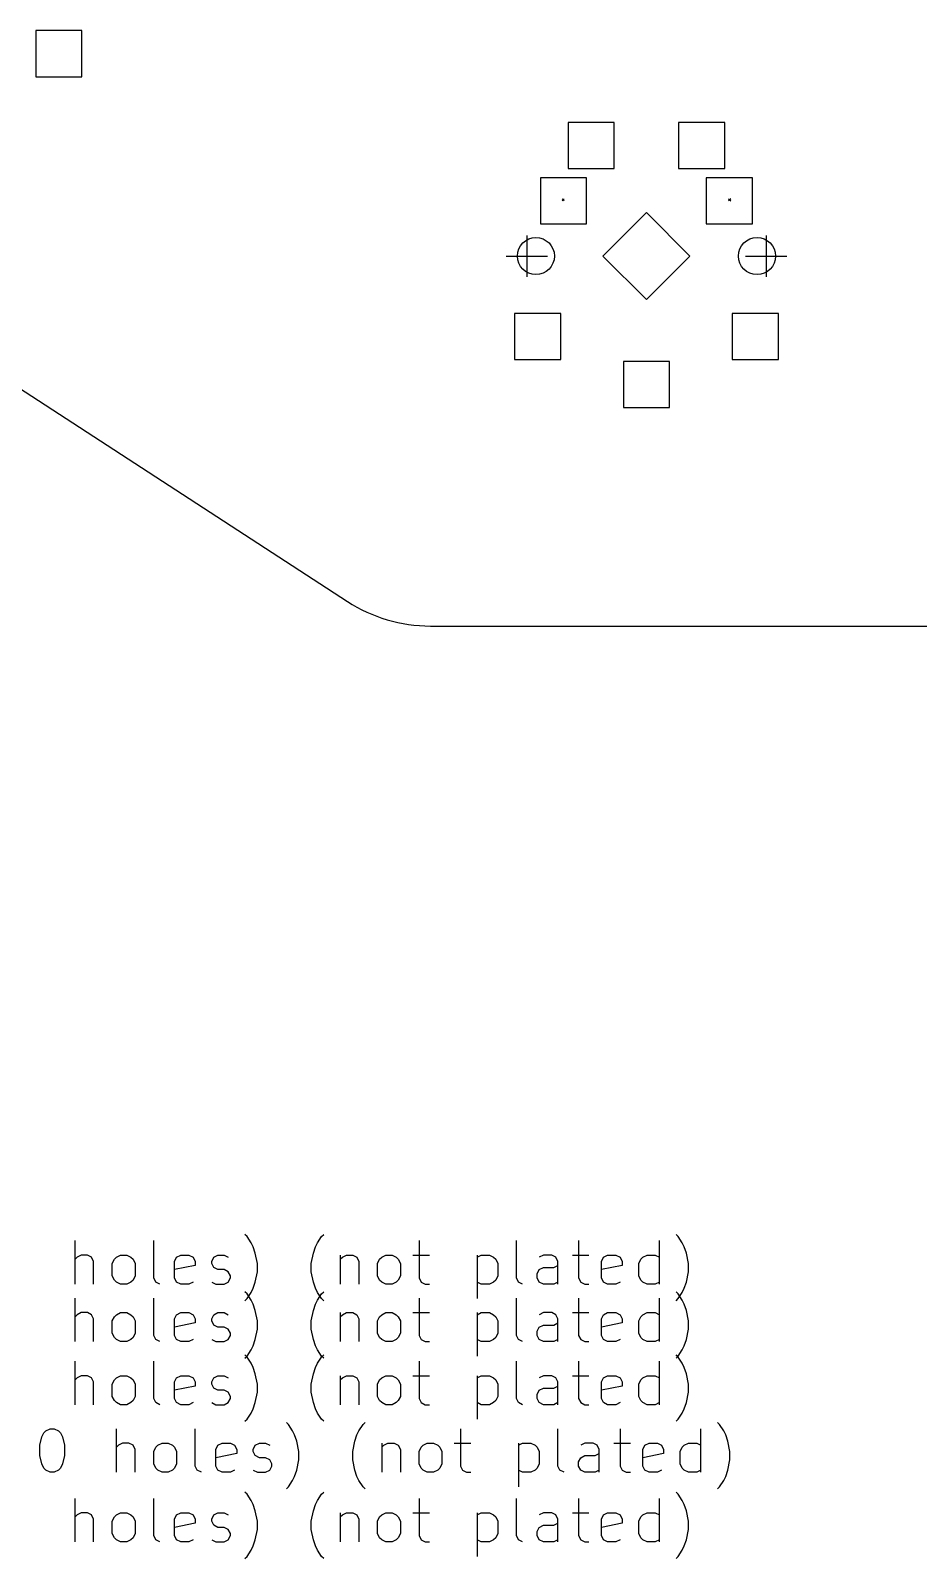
# Model space of a CAD drawing. Extents: x -0.75 to 6.14, y -2.87 to 3.57.
# Drawn here: x 0.894 to 2.5, y -2.868 to -0.104 of the extents above; entities that cross this region are included whole.
import ezdxf

# ---------------------------------------------------------------- set-up
doc = ezdxf.new("R2010")
doc.units = 0
doc.header["$MEASUREMENT"] = 0
doc.layers.add('BLACK', color=7, linetype='CONTINUOUS')

msp = doc.modelspace()

# ---------------------------------------------------------------- linework, layer by layer
at = {"layer": 'BLACK', "linetype": 'CONTINUOUS'}
for p, q in [((0.9866, -0.1039), (0.9031, -0.1039)), ((0.9031, -0.1039), (0.9031, -0.1874)), ((0.9866, -0.1874), (0.9866, -0.1039)), ((0.9031, -0.1874), (0.9866, -0.1874)), ((1.9496, -0.2701), (1.8661, -0.2701)), ((1.8661, -0.2701), (1.8661, -0.3536)), ((1.9496, -0.3536), (1.9496, -0.2701)), ((2.1496, -0.2701), (2.0661, -0.2701)), ((2.0661, -0.2701), (2.0661, -0.3536)), ((2.1496, -0.3536), (2.1496, -0.2701)), ((1.8661, -0.3536), (1.9496, -0.3536)), ((2.0661, -0.3536), (2.1496, -0.3536)), ((1.8996, -0.3701), (1.8161, -0.3701)), ((1.8161, -0.3701), (1.8161, -0.4536)), ((1.8996, -0.4536), (1.8996, -0.3701)), ((2.1996, -0.3701), (2.1161, -0.3701)), ((2.1161, -0.3701), (2.1161, -0.4536)), ((2.1996, -0.3701), (2.1161, -0.3701)), ((2.1161, -0.3701), (2.1161, -0.4536)), ((2.1996, -0.4536), (2.1996, -0.3701)), ((2.1996, -0.4536), (2.1996, -0.3701)), ((1.8553, -0.4083), (1.8593, -0.4122)), ((1.8593, -0.4083), (1.8553, -0.4122)), ((2.1565, -0.4083), (2.1604, -0.4122)), ((2.1604, -0.4083), (2.1565, -0.4122)), ((2.0079, -0.4331), (1.9291, -0.5118)), ((2.0866, -0.5118), (2.0079, -0.4331)), ((1.8161, -0.4536), (1.8996, -0.4536)), ((2.1161, -0.4536), (2.1996, -0.4536)), ((2.1161, -0.4536), (2.1996, -0.4536)), ((1.7913, -0.4744), (1.7913, -0.5492)), ((2.2244, -0.4744), (2.2244, -0.5492)), ((1.7539, -0.5118), (1.8287, -0.5118)), ((1.9291, -0.5118), (2.0079, -0.5906)), ((2.0079, -0.5906), (2.0866, -0.5118)), ((2.187, -0.5118), (2.2618, -0.5118)), ((1.8528, -0.6157), (1.7693, -0.6157)), ((1.7693, -0.6157), (1.7693, -0.6992)), ((1.8528, -0.6992), (1.8528, -0.6157)), ((2.2465, -0.6157), (2.163, -0.6157)), ((2.163, -0.6157), (2.163, -0.6992)), ((2.2465, -0.6992), (2.2465, -0.6157)), ((0.8165, -0.7138), (1.4669, -1.1366)), ((1.7693, -0.6992), (1.8528, -0.6992)), ((2.0496, -0.7023), (1.9661, -0.7023)), ((1.9661, -0.7023), (1.9661, -0.7859)), ((2.0496, -0.7859), (2.0496, -0.7023)), ((2.163, -0.6992), (2.2465, -0.6992)), ((1.9661, -0.7859), (2.0496, -0.7859)), ((1.6171, -1.1811), (2.5736, -1.1811)), ((0.974, -2.3716), (0.974, -2.2928)), ((1.1165, -2.3603), (1.1165, -2.2928)), ((1.2852, -2.2853), (1.2814, -2.2816)), ((1.2927, -2.2966), (1.2852, -2.2853)), ((1.4127, -2.2966), (1.4202, -2.2853)), ((1.4202, -2.2853), (1.4239, -2.2816)), ((1.5964, -2.2928), (1.5964, -2.3603)), ((1.7726, -2.3603), (1.7726, -2.2928)), ((1.8851, -2.2928), (1.8851, -2.3603)), ((2.0314, -2.3716), (2.0314, -2.2928)), ((2.0651, -2.2853), (2.0614, -2.2816)), ((2.0726, -2.2966), (2.0651, -2.2853)), ((0.9852, -2.3191), (0.9777, -2.3228)), ((0.9965, -2.3191), (0.9852, -2.3191)), ((1.004, -2.3228), (0.9965, -2.3191)), ((1.049, -2.3228), (1.0565, -2.3191)), ((1.0565, -2.3191), (1.0677, -2.3191)), ((1.0677, -2.3191), (1.0752, -2.3228)), ((1.1577, -2.3228), (1.1652, -2.3191)), ((1.1652, -2.3191), (1.1802, -2.3191)), ((1.1802, -2.3191), (1.1877, -2.3228)), ((1.2252, -2.3228), (1.2327, -2.3191)), ((1.2327, -2.3191), (1.2439, -2.3191)), ((1.2439, -2.3191), (1.2514, -2.3228)), ((1.2965, -2.3041), (1.2927, -2.2966)), ((1.3002, -2.3153), (1.2965, -2.3041)), ((1.3039, -2.3341), (1.3002, -2.3153)), ((1.4014, -2.3341), (1.4052, -2.3153)), ((1.4052, -2.3153), (1.4089, -2.3041)), ((1.4089, -2.3041), (1.4127, -2.2966)), ((1.4539, -2.3191), (1.4539, -2.3716)), ((1.4577, -2.3228), (1.4652, -2.3191)), ((1.4652, -2.3191), (1.4764, -2.3191)), ((1.4764, -2.3191), (1.4839, -2.3228)), ((1.5289, -2.3228), (1.5364, -2.3191)), ((1.5364, -2.3191), (1.5477, -2.3191)), ((1.5477, -2.3191), (1.5552, -2.3228)), ((1.5852, -2.3191), (1.6152, -2.3191)), ((1.7014, -2.3191), (1.7014, -2.3978)), ((1.7014, -2.3228), (1.7089, -2.3191)), ((1.7089, -2.3191), (1.7239, -2.3191)), ((1.7239, -2.3191), (1.7314, -2.3228)), ((1.8214, -2.3191), (1.8139, -2.3228)), ((1.8364, -2.3191), (1.8214, -2.3191)), ((1.8439, -2.3228), (1.8364, -2.3191)), ((1.8739, -2.3191), (1.9039, -2.3191)), ((1.9301, -2.3228), (1.9376, -2.3191)), ((1.9376, -2.3191), (1.9526, -2.3191)), ((1.9526, -2.3191), (1.9601, -2.3228)), ((2.0014, -2.3228), (2.0089, -2.3191)), ((2.0089, -2.3191), (2.0239, -2.3191)), ((2.0239, -2.3191), (2.0314, -2.3228)), ((2.0764, -2.3041), (2.0726, -2.2966)), ((2.0801, -2.3153), (2.0764, -2.3041)), ((2.0838, -2.3341), (2.0801, -2.3153)), ((0.9777, -2.3228), (0.974, -2.3266)), ((1.0077, -2.3303), (1.004, -2.3228)), ((1.0077, -2.3716), (1.0077, -2.3303)), ((1.0415, -2.3341), (1.0452, -2.3266)), ((1.0415, -2.3566), (1.0415, -2.3341)), ((1.0452, -2.3266), (1.049, -2.3228)), ((1.0752, -2.3228), (1.079, -2.3266)), ((1.079, -2.3266), (1.0827, -2.3341)), ((1.0827, -2.3341), (1.0827, -2.3566)), ((1.154, -2.3303), (1.1577, -2.3228)), ((1.154, -2.3603), (1.154, -2.3303)), ((1.1915, -2.3378), (1.154, -2.3453)), ((1.1877, -2.3228), (1.1915, -2.3303)), ((1.1915, -2.3303), (1.1915, -2.3378)), ((1.2215, -2.3303), (1.2252, -2.3228)), ((1.2215, -2.3341), (1.2215, -2.3303)), ((1.2252, -2.3416), (1.2215, -2.3341)), ((1.2327, -2.3453), (1.2252, -2.3416)), ((1.2439, -2.3453), (1.2327, -2.3453)), ((1.2514, -2.3491), (1.2439, -2.3453)), ((1.2552, -2.3566), (1.2514, -2.3491)), ((1.3002, -2.3678), (1.3039, -2.3491)), ((1.3039, -2.3491), (1.3039, -2.3341)), ((1.4014, -2.3491), (1.4014, -2.3341)), ((1.4052, -2.3678), (1.4014, -2.3491)), ((1.4539, -2.3266), (1.4577, -2.3228)), ((1.4839, -2.3228), (1.4877, -2.3303)), ((1.4877, -2.3303), (1.4877, -2.3716)), ((1.5214, -2.3341), (1.5252, -2.3266)), ((1.5214, -2.3566), (1.5214, -2.3341)), ((1.5252, -2.3266), (1.5289, -2.3228)), ((1.5552, -2.3228), (1.5589, -2.3266)), ((1.5589, -2.3266), (1.5627, -2.3341)), ((1.5627, -2.3341), (1.5627, -2.3566)), ((1.7314, -2.3228), (1.7351, -2.3266)), ((1.7351, -2.3266), (1.7389, -2.3341)), ((1.7389, -2.3341), (1.7389, -2.3566)), ((1.8101, -2.3528), (1.8139, -2.3453)), ((1.8139, -2.3453), (1.8214, -2.3416)), ((1.8214, -2.3416), (1.8401, -2.3416)), ((1.8401, -2.3416), (1.8476, -2.3378)), ((1.8476, -2.3303), (1.8439, -2.3228)), ((1.8476, -2.3716), (1.8476, -2.3303)), ((1.9264, -2.3303), (1.9301, -2.3228)), ((1.9264, -2.3603), (1.9264, -2.3303)), ((1.9639, -2.3378), (1.9264, -2.3453)), ((1.9601, -2.3228), (1.9639, -2.3303)), ((1.9639, -2.3303), (1.9639, -2.3378)), ((1.9939, -2.3341), (1.9976, -2.3266)), ((1.9939, -2.3566), (1.9939, -2.3341)), ((1.9976, -2.3266), (2.0014, -2.3228)), ((2.0801, -2.3678), (2.0838, -2.3491)), ((2.0838, -2.3491), (2.0838, -2.3341)), ((1.0452, -2.3641), (1.0415, -2.3566)), ((1.049, -2.3678), (1.0452, -2.3641)), ((1.0565, -2.3716), (1.049, -2.3678)), ((1.0677, -2.3716), (1.0565, -2.3716)), ((1.0752, -2.3678), (1.0677, -2.3716)), ((1.079, -2.3641), (1.0752, -2.3678)), ((1.0827, -2.3566), (1.079, -2.3641)), ((1.1202, -2.3678), (1.1165, -2.3603)), ((1.1277, -2.3716), (1.1202, -2.3678)), ((1.1577, -2.3678), (1.154, -2.3603)), ((1.1652, -2.3716), (1.1577, -2.3678)), ((1.1802, -2.3716), (1.1652, -2.3716)), ((1.1877, -2.3678), (1.1802, -2.3716)), ((1.2215, -2.3678), (1.229, -2.3716)), ((1.229, -2.3716), (1.2439, -2.3716)), ((1.2439, -2.3716), (1.2514, -2.3678)), ((1.2514, -2.3678), (1.2552, -2.3603)), ((1.2552, -2.3603), (1.2552, -2.3566)), ((1.2965, -2.3791), (1.3002, -2.3678)), ((1.4089, -2.3791), (1.4052, -2.3678)), ((1.5252, -2.3641), (1.5214, -2.3566)), ((1.5289, -2.3678), (1.5252, -2.3641)), ((1.5364, -2.3716), (1.5289, -2.3678)), ((1.5477, -2.3716), (1.5364, -2.3716)), ((1.5552, -2.3678), (1.5477, -2.3716)), ((1.5589, -2.3641), (1.5552, -2.3678)), ((1.5627, -2.3566), (1.5589, -2.3641)), ((1.5964, -2.3603), (1.6002, -2.3678)), ((1.6002, -2.3678), (1.6077, -2.3716)), ((1.6077, -2.3716), (1.6152, -2.3716)), ((1.7089, -2.3716), (1.7014, -2.3678)), ((1.7239, -2.3716), (1.7089, -2.3716)), ((1.7314, -2.3678), (1.7239, -2.3716)), ((1.7351, -2.3641), (1.7314, -2.3678)), ((1.7389, -2.3566), (1.7351, -2.3641)), ((1.7764, -2.3678), (1.7726, -2.3603)), ((1.7839, -2.3716), (1.7764, -2.3678)), ((1.8101, -2.3603), (1.8101, -2.3528)), ((1.8139, -2.3678), (1.8101, -2.3603)), ((1.8214, -2.3716), (1.8139, -2.3678)), ((1.8401, -2.3716), (1.8214, -2.3716)), ((1.8476, -2.3678), (1.8401, -2.3716)), ((1.8851, -2.3603), (1.8889, -2.3678)), ((1.8889, -2.3678), (1.8964, -2.3716)), ((1.8964, -2.3716), (1.9039, -2.3716)), ((1.9301, -2.3678), (1.9264, -2.3603)), ((1.9376, -2.3716), (1.9301, -2.3678)), ((1.9526, -2.3716), (1.9376, -2.3716)), ((1.9601, -2.3678), (1.9526, -2.3716)), ((1.9976, -2.3641), (1.9939, -2.3566)), ((2.0014, -2.3678), (1.9976, -2.3641)), ((2.0089, -2.3716), (2.0014, -2.3678)), ((2.0239, -2.3716), (2.0089, -2.3716)), ((2.0314, -2.3678), (2.0239, -2.3716)), ((2.0764, -2.3791), (2.0801, -2.3678)), ((0.974, -2.4755), (0.974, -2.3968)), ((1.1165, -2.4643), (1.1165, -2.3968)), ((1.2852, -2.3893), (1.2814, -2.3855)), ((1.2814, -2.4016), (1.2852, -2.3978)), ((1.2852, -2.3978), (1.2927, -2.3866)), ((1.2927, -2.4005), (1.2852, -2.3893)), ((1.2927, -2.3866), (1.2965, -2.3791)), ((1.2965, -2.408), (1.2927, -2.4005)), ((1.4127, -2.3866), (1.4089, -2.3791)), ((1.4089, -2.408), (1.4127, -2.4005)), ((1.4202, -2.3978), (1.4127, -2.3866)), ((1.4127, -2.4005), (1.4202, -2.3893)), ((1.4202, -2.3893), (1.4239, -2.3855)), ((1.4239, -2.4016), (1.4202, -2.3978)), ((1.5964, -2.3968), (1.5964, -2.4643)), ((1.7726, -2.4643), (1.7726, -2.3968)), ((1.8851, -2.3968), (1.8851, -2.4643)), ((2.0314, -2.4755), (2.0314, -2.3968)), ((2.0651, -2.3893), (2.0614, -2.3855)), ((2.0614, -2.4016), (2.0651, -2.3978)), ((2.0651, -2.3978), (2.0726, -2.3866)), ((2.0726, -2.4005), (2.0651, -2.3893)), ((2.0726, -2.3866), (2.0764, -2.3791)), ((2.0764, -2.408), (2.0726, -2.4005)), ((0.9777, -2.4268), (0.974, -2.4305)), ((0.9852, -2.423), (0.9777, -2.4268)), ((0.9965, -2.423), (0.9852, -2.423)), ((1.004, -2.4268), (0.9965, -2.423)), ((1.0077, -2.4343), (1.004, -2.4268)), ((1.0415, -2.438), (1.0452, -2.4305)), ((1.0452, -2.4305), (1.049, -2.4268)), ((1.049, -2.4268), (1.0565, -2.423)), ((1.0565, -2.423), (1.0677, -2.423)), ((1.0677, -2.423), (1.0752, -2.4268)), ((1.0752, -2.4268), (1.079, -2.4305)), ((1.079, -2.4305), (1.0827, -2.438)), ((1.154, -2.4343), (1.1577, -2.4268)), ((1.1577, -2.4268), (1.1652, -2.423)), ((1.1652, -2.423), (1.1802, -2.423)), ((1.1802, -2.423), (1.1877, -2.4268)), ((1.1877, -2.4268), (1.1915, -2.4343)), ((1.2215, -2.4343), (1.2252, -2.4268)), ((1.2252, -2.4268), (1.2327, -2.423)), ((1.2327, -2.423), (1.2439, -2.423)), ((1.2439, -2.423), (1.2514, -2.4268)), ((1.3002, -2.4193), (1.2965, -2.408)), ((1.3039, -2.438), (1.3002, -2.4193)), ((1.4014, -2.438), (1.4052, -2.4193)), ((1.4052, -2.4193), (1.4089, -2.408)), ((1.4539, -2.423), (1.4539, -2.4755)), ((1.4539, -2.4305), (1.4577, -2.4268)), ((1.4577, -2.4268), (1.4652, -2.423)), ((1.4652, -2.423), (1.4764, -2.423)), ((1.4764, -2.423), (1.4839, -2.4268)), ((1.4839, -2.4268), (1.4877, -2.4343)), ((1.5214, -2.438), (1.5252, -2.4305)), ((1.5252, -2.4305), (1.5289, -2.4268)), ((1.5289, -2.4268), (1.5364, -2.423)), ((1.5364, -2.423), (1.5477, -2.423)), ((1.5477, -2.423), (1.5552, -2.4268)), ((1.5552, -2.4268), (1.5589, -2.4305)), ((1.5589, -2.4305), (1.5627, -2.438)), ((1.5852, -2.423), (1.6152, -2.423)), ((1.7014, -2.423), (1.7014, -2.5018)), ((1.7014, -2.4268), (1.7089, -2.423)), ((1.7089, -2.423), (1.7239, -2.423)), ((1.7239, -2.423), (1.7314, -2.4268)), ((1.7314, -2.4268), (1.7351, -2.4305)), ((1.7351, -2.4305), (1.7389, -2.438)), ((1.8214, -2.423), (1.8139, -2.4268)), ((1.8364, -2.423), (1.8214, -2.423)), ((1.8439, -2.4268), (1.8364, -2.423)), ((1.8476, -2.4343), (1.8439, -2.4268)), ((1.8739, -2.423), (1.9039, -2.423)), ((1.9264, -2.4343), (1.9301, -2.4268)), ((1.9301, -2.4268), (1.9376, -2.423)), ((1.9376, -2.423), (1.9526, -2.423)), ((1.9526, -2.423), (1.9601, -2.4268)), ((1.9601, -2.4268), (1.9639, -2.4343)), ((1.9939, -2.438), (1.9976, -2.4305)), ((1.9976, -2.4305), (2.0014, -2.4268)), ((2.0014, -2.4268), (2.0089, -2.423)), ((2.0089, -2.423), (2.0239, -2.423)), ((2.0239, -2.423), (2.0314, -2.4268)), ((2.0801, -2.4193), (2.0764, -2.408)), ((2.0838, -2.438), (2.0801, -2.4193)), ((1.0077, -2.4755), (1.0077, -2.4343)), ((1.0415, -2.4605), (1.0415, -2.438)), ((1.0827, -2.438), (1.0827, -2.4605)), ((1.154, -2.4643), (1.154, -2.4343)), ((1.1915, -2.4418), (1.154, -2.4493)), ((1.1915, -2.4343), (1.1915, -2.4418)), ((1.2215, -2.438), (1.2215, -2.4343)), ((1.2252, -2.4455), (1.2215, -2.438)), ((1.2327, -2.4493), (1.2252, -2.4455)), ((1.2439, -2.4493), (1.2327, -2.4493)), ((1.2514, -2.453), (1.2439, -2.4493)), ((1.2552, -2.4605), (1.2514, -2.453)), ((1.3002, -2.4718), (1.3039, -2.453)), ((1.3039, -2.453), (1.3039, -2.438)), ((1.4014, -2.453), (1.4014, -2.438)), ((1.4052, -2.4718), (1.4014, -2.453)), ((1.4877, -2.4343), (1.4877, -2.4755)), ((1.5214, -2.4605), (1.5214, -2.438)), ((1.5627, -2.438), (1.5627, -2.4605)), ((1.7389, -2.438), (1.7389, -2.4605)), ((1.8101, -2.4568), (1.8139, -2.4493)), ((1.8101, -2.4643), (1.8101, -2.4568)), ((1.8139, -2.4493), (1.8214, -2.4455)), ((1.8214, -2.4455), (1.8401, -2.4455)), ((1.8401, -2.4455), (1.8476, -2.4418)), ((1.8476, -2.4755), (1.8476, -2.4343)), ((1.9264, -2.4643), (1.9264, -2.4343)), ((1.9639, -2.4418), (1.9264, -2.4493)), ((1.9639, -2.4343), (1.9639, -2.4418)), ((1.9939, -2.4605), (1.9939, -2.438)), ((2.0801, -2.4718), (2.0838, -2.453)), ((2.0838, -2.453), (2.0838, -2.438)), ((1.0452, -2.468), (1.0415, -2.4605)), ((1.049, -2.4718), (1.0452, -2.468)), ((1.0565, -2.4755), (1.049, -2.4718)), ((1.0677, -2.4755), (1.0565, -2.4755)), ((1.0752, -2.4718), (1.0677, -2.4755)), ((1.079, -2.468), (1.0752, -2.4718)), ((1.0827, -2.4605), (1.079, -2.468)), ((1.1202, -2.4718), (1.1165, -2.4643)), ((1.1277, -2.4755), (1.1202, -2.4718)), ((1.1577, -2.4718), (1.154, -2.4643)), ((1.1652, -2.4755), (1.1577, -2.4718)), ((1.1802, -2.4755), (1.1652, -2.4755)), ((1.1877, -2.4718), (1.1802, -2.4755)), ((1.2215, -2.4718), (1.229, -2.4755)), ((1.229, -2.4755), (1.2439, -2.4755)), ((1.2439, -2.4755), (1.2514, -2.4718)), ((1.2514, -2.4718), (1.2552, -2.4643)), ((1.2552, -2.4643), (1.2552, -2.4605)), ((1.2927, -2.4905), (1.2965, -2.483)), ((1.2965, -2.483), (1.3002, -2.4718)), ((1.4089, -2.483), (1.4052, -2.4718)), ((1.4127, -2.4905), (1.4089, -2.483)), ((1.5252, -2.468), (1.5214, -2.4605)), ((1.5289, -2.4718), (1.5252, -2.468)), ((1.5364, -2.4755), (1.5289, -2.4718)), ((1.5477, -2.4755), (1.5364, -2.4755)), ((1.5552, -2.4718), (1.5477, -2.4755)), ((1.5589, -2.468), (1.5552, -2.4718)), ((1.5627, -2.4605), (1.5589, -2.468)), ((1.5964, -2.4643), (1.6002, -2.4718)), ((1.6002, -2.4718), (1.6077, -2.4755)), ((1.6077, -2.4755), (1.6152, -2.4755)), ((1.7089, -2.4755), (1.7014, -2.4718)), ((1.7239, -2.4755), (1.7089, -2.4755)), ((1.7314, -2.4718), (1.7239, -2.4755)), ((1.7351, -2.468), (1.7314, -2.4718)), ((1.7389, -2.4605), (1.7351, -2.468)), ((1.7764, -2.4718), (1.7726, -2.4643)), ((1.7839, -2.4755), (1.7764, -2.4718)), ((1.8139, -2.4718), (1.8101, -2.4643)), ((1.8214, -2.4755), (1.8139, -2.4718)), ((1.8401, -2.4755), (1.8214, -2.4755)), ((1.8476, -2.4718), (1.8401, -2.4755)), ((1.8851, -2.4643), (1.8889, -2.4718)), ((1.8889, -2.4718), (1.8964, -2.4755)), ((1.8964, -2.4755), (1.9039, -2.4755)), ((1.9301, -2.4718), (1.9264, -2.4643)), ((1.9376, -2.4755), (1.9301, -2.4718)), ((1.9526, -2.4755), (1.9376, -2.4755)), ((1.9601, -2.4718), (1.9526, -2.4755)), ((1.9976, -2.468), (1.9939, -2.4605)), ((2.0014, -2.4718), (1.9976, -2.468)), ((2.0089, -2.4755), (2.0014, -2.4718)), ((2.0239, -2.4755), (2.0089, -2.4755)), ((2.0314, -2.4718), (2.0239, -2.4755)), ((2.0726, -2.4905), (2.0764, -2.483)), ((2.0764, -2.483), (2.0801, -2.4718)), ((0.974, -2.5897), (0.974, -2.5109)), ((1.1165, -2.5784), (1.1165, -2.5109)), ((1.2852, -2.5034), (1.2814, -2.4997)), ((1.2814, -2.5055), (1.2852, -2.5018)), ((1.2852, -2.5018), (1.2927, -2.4905)), ((1.2927, -2.5147), (1.2852, -2.5034)), ((1.2965, -2.5222), (1.2927, -2.5147)), ((1.4089, -2.5222), (1.4127, -2.5147)), ((1.4202, -2.5018), (1.4127, -2.4905)), ((1.4127, -2.5147), (1.4202, -2.5034)), ((1.4202, -2.5034), (1.4239, -2.4997)), ((1.4239, -2.5055), (1.4202, -2.5018)), ((1.5964, -2.5109), (1.5964, -2.5784)), ((1.7726, -2.5784), (1.7726, -2.5109)), ((1.8851, -2.5109), (1.8851, -2.5784)), ((2.0314, -2.5897), (2.0314, -2.5109)), ((2.0651, -2.5034), (2.0614, -2.4997)), ((2.0614, -2.5055), (2.0651, -2.5018)), ((2.0651, -2.5018), (2.0726, -2.4905)), ((2.0726, -2.5147), (2.0651, -2.5034)), ((2.0764, -2.5222), (2.0726, -2.5147)), ((0.9777, -2.541), (0.974, -2.5447)), ((0.9852, -2.5372), (0.9777, -2.541)), ((0.9965, -2.5372), (0.9852, -2.5372)), ((1.004, -2.541), (0.9965, -2.5372)), ((1.0077, -2.5484), (1.004, -2.541)), ((1.0452, -2.5447), (1.049, -2.541)), ((1.049, -2.541), (1.0565, -2.5372)), ((1.0565, -2.5372), (1.0677, -2.5372)), ((1.0677, -2.5372), (1.0752, -2.541)), ((1.0752, -2.541), (1.079, -2.5447)), ((1.154, -2.5484), (1.1577, -2.541)), ((1.1577, -2.541), (1.1652, -2.5372)), ((1.1652, -2.5372), (1.1802, -2.5372)), ((1.1802, -2.5372), (1.1877, -2.541)), ((1.1877, -2.541), (1.1915, -2.5484)), ((1.2215, -2.5484), (1.2252, -2.541)), ((1.2252, -2.541), (1.2327, -2.5372)), ((1.2327, -2.5372), (1.2439, -2.5372)), ((1.2439, -2.5372), (1.2514, -2.541)), ((1.3002, -2.5335), (1.2965, -2.5222)), ((1.3039, -2.5522), (1.3002, -2.5335)), ((1.4014, -2.5522), (1.4052, -2.5335)), ((1.4052, -2.5335), (1.4089, -2.5222)), ((1.4539, -2.5372), (1.4539, -2.5897)), ((1.4539, -2.5447), (1.4577, -2.541)), ((1.4577, -2.541), (1.4652, -2.5372)), ((1.4652, -2.5372), (1.4764, -2.5372)), ((1.4764, -2.5372), (1.4839, -2.541)), ((1.4839, -2.541), (1.4877, -2.5484)), ((1.5252, -2.5447), (1.5289, -2.541)), ((1.5289, -2.541), (1.5364, -2.5372)), ((1.5364, -2.5372), (1.5477, -2.5372)), ((1.5477, -2.5372), (1.5552, -2.541)), ((1.5552, -2.541), (1.5589, -2.5447)), ((1.5852, -2.5372), (1.6152, -2.5372)), ((1.7014, -2.5372), (1.7014, -2.6159)), ((1.7014, -2.541), (1.7089, -2.5372)), ((1.7089, -2.5372), (1.7239, -2.5372)), ((1.7239, -2.5372), (1.7314, -2.541)), ((1.7314, -2.541), (1.7351, -2.5447)), ((1.8214, -2.5372), (1.8139, -2.541)), ((1.8364, -2.5372), (1.8214, -2.5372)), ((1.8439, -2.541), (1.8364, -2.5372)), ((1.8476, -2.5484), (1.8439, -2.541)), ((1.8739, -2.5372), (1.9039, -2.5372)), ((1.9264, -2.5484), (1.9301, -2.541)), ((1.9301, -2.541), (1.9376, -2.5372)), ((1.9376, -2.5372), (1.9526, -2.5372)), ((1.9526, -2.5372), (1.9601, -2.541)), ((1.9601, -2.541), (1.9639, -2.5484)), ((1.9976, -2.5447), (2.0014, -2.541)), ((2.0014, -2.541), (2.0089, -2.5372)), ((2.0089, -2.5372), (2.0239, -2.5372)), ((2.0239, -2.5372), (2.0314, -2.541)), ((2.0801, -2.5335), (2.0764, -2.5222)), ((2.0838, -2.5522), (2.0801, -2.5335)), ((1.0077, -2.5897), (1.0077, -2.5484)), ((1.0415, -2.5522), (1.0452, -2.5447)), ((1.0415, -2.5747), (1.0415, -2.5522)), ((1.079, -2.5447), (1.0827, -2.5522)), ((1.0827, -2.5522), (1.0827, -2.5747)), ((1.154, -2.5784), (1.154, -2.5484)), ((1.1915, -2.5559), (1.154, -2.5634)), ((1.1915, -2.5484), (1.1915, -2.5559)), ((1.2215, -2.5522), (1.2215, -2.5484)), ((1.2252, -2.5597), (1.2215, -2.5522)), ((1.2327, -2.5634), (1.2252, -2.5597)), ((1.2439, -2.5634), (1.2327, -2.5634)), ((1.2514, -2.5672), (1.2439, -2.5634)), ((1.2552, -2.5747), (1.2514, -2.5672)), ((1.3002, -2.5859), (1.3039, -2.5672)), ((1.3039, -2.5672), (1.3039, -2.5522)), ((1.4014, -2.5672), (1.4014, -2.5522)), ((1.4052, -2.5859), (1.4014, -2.5672)), ((1.4877, -2.5484), (1.4877, -2.5897)), ((1.5214, -2.5522), (1.5252, -2.5447)), ((1.5214, -2.5747), (1.5214, -2.5522)), ((1.5589, -2.5447), (1.5627, -2.5522)), ((1.5627, -2.5522), (1.5627, -2.5747)), ((1.7351, -2.5447), (1.7389, -2.5522)), ((1.7389, -2.5522), (1.7389, -2.5747)), ((1.8101, -2.5709), (1.8139, -2.5634)), ((1.8139, -2.5634), (1.8214, -2.5597)), ((1.8214, -2.5597), (1.8401, -2.5597)), ((1.8401, -2.5597), (1.8476, -2.5559)), ((1.8476, -2.5897), (1.8476, -2.5484)), ((1.9264, -2.5784), (1.9264, -2.5484)), ((1.9639, -2.5559), (1.9264, -2.5634)), ((1.9639, -2.5484), (1.9639, -2.5559)), ((1.9939, -2.5522), (1.9976, -2.5447)), ((1.9939, -2.5747), (1.9939, -2.5522)), ((2.0801, -2.5859), (2.0838, -2.5672)), ((2.0838, -2.5672), (2.0838, -2.5522)), ((1.0452, -2.5822), (1.0415, -2.5747)), ((1.049, -2.5859), (1.0452, -2.5822)), ((1.0565, -2.5897), (1.049, -2.5859)), ((1.0677, -2.5897), (1.0565, -2.5897)), ((1.0752, -2.5859), (1.0677, -2.5897)), ((1.079, -2.5822), (1.0752, -2.5859)), ((1.0827, -2.5747), (1.079, -2.5822)), ((1.1202, -2.5859), (1.1165, -2.5784)), ((1.1277, -2.5897), (1.1202, -2.5859)), ((1.1577, -2.5859), (1.154, -2.5784)), ((1.1652, -2.5897), (1.1577, -2.5859)), ((1.1802, -2.5897), (1.1652, -2.5897)), ((1.1877, -2.5859), (1.1802, -2.5897)), ((1.2215, -2.5859), (1.229, -2.5897)), ((1.229, -2.5897), (1.2439, -2.5897)), ((1.2439, -2.5897), (1.2514, -2.5859)), ((1.2514, -2.5859), (1.2552, -2.5784)), ((1.2552, -2.5784), (1.2552, -2.5747)), ((1.2927, -2.6047), (1.2965, -2.5972)), ((1.2965, -2.5972), (1.3002, -2.5859)), ((1.4089, -2.5972), (1.4052, -2.5859)), ((1.4127, -2.6047), (1.4089, -2.5972)), ((1.5252, -2.5822), (1.5214, -2.5747)), ((1.5289, -2.5859), (1.5252, -2.5822)), ((1.5364, -2.5897), (1.5289, -2.5859)), ((1.5477, -2.5897), (1.5364, -2.5897)), ((1.5552, -2.5859), (1.5477, -2.5897)), ((1.5589, -2.5822), (1.5552, -2.5859)), ((1.5627, -2.5747), (1.5589, -2.5822)), ((1.5964, -2.5784), (1.6002, -2.5859)), ((1.6002, -2.5859), (1.6077, -2.5897)), ((1.6077, -2.5897), (1.6152, -2.5897)), ((1.7089, -2.5897), (1.7014, -2.5859)), ((1.7239, -2.5897), (1.7089, -2.5897)), ((1.7314, -2.5859), (1.7239, -2.5897)), ((1.7351, -2.5822), (1.7314, -2.5859)), ((1.7389, -2.5747), (1.7351, -2.5822)), ((1.7764, -2.5859), (1.7726, -2.5784)), ((1.7839, -2.5897), (1.7764, -2.5859)), ((1.8101, -2.5784), (1.8101, -2.5709)), ((1.8139, -2.5859), (1.8101, -2.5784)), ((1.8214, -2.5897), (1.8139, -2.5859)), ((1.8401, -2.5897), (1.8214, -2.5897)), ((1.8476, -2.5859), (1.8401, -2.5897)), ((1.8851, -2.5784), (1.8889, -2.5859)), ((1.8889, -2.5859), (1.8964, -2.5897)), ((1.8964, -2.5897), (1.9039, -2.5897)), ((1.9301, -2.5859), (1.9264, -2.5784)), ((1.9376, -2.5897), (1.9301, -2.5859)), ((1.9526, -2.5897), (1.9376, -2.5897)), ((1.9601, -2.5859), (1.9526, -2.5897)), ((1.9976, -2.5822), (1.9939, -2.5747)), ((2.0014, -2.5859), (1.9976, -2.5822)), ((2.0089, -2.5897), (2.0014, -2.5859)), ((2.0239, -2.5897), (2.0089, -2.5897)), ((2.0314, -2.5859), (2.0239, -2.5897)), ((2.0726, -2.6047), (2.0764, -2.5972)), ((2.0764, -2.5972), (2.0801, -2.5859)), ((1.2814, -2.6197), (1.2852, -2.6159)), ((1.2852, -2.6159), (1.2927, -2.6047)), ((1.3602, -2.6255), (1.3564, -2.6218)), ((1.3677, -2.6368), (1.3602, -2.6255)), ((1.4202, -2.6159), (1.4127, -2.6047)), ((1.4239, -2.6197), (1.4202, -2.6159)), ((1.4877, -2.6368), (1.4952, -2.6255)), ((1.4952, -2.6255), (1.4989, -2.6218)), ((2.0614, -2.6197), (2.0651, -2.6159)), ((2.0651, -2.6159), (2.0726, -2.6047)), ((2.1401, -2.6255), (2.1363, -2.6218)), ((2.1476, -2.6368), (2.1401, -2.6255)), ((0.9102, -2.663), (0.914, -2.648)), ((0.914, -2.648), (0.9177, -2.6405)), ((0.9177, -2.6405), (0.9215, -2.6368)), ((0.9215, -2.6368), (0.929, -2.633)), ((0.929, -2.633), (0.9365, -2.633)), ((0.9365, -2.633), (0.944, -2.6368)), ((0.944, -2.6368), (0.9477, -2.6405)), ((0.9477, -2.6405), (0.9515, -2.648)), ((0.9515, -2.648), (0.9552, -2.663)), ((1.049, -2.7117), (1.049, -2.633)), ((1.1915, -2.7005), (1.1915, -2.633)), ((1.3714, -2.6442), (1.3677, -2.6368)), ((1.3752, -2.6555), (1.3714, -2.6442)), ((1.4802, -2.6555), (1.4839, -2.6442)), ((1.4839, -2.6442), (1.4877, -2.6368)), ((1.6714, -2.633), (1.6714, -2.7005)), ((1.8476, -2.7005), (1.8476, -2.633)), ((1.9601, -2.633), (1.9601, -2.7005)), ((2.1063, -2.7117), (2.1063, -2.633)), ((2.1513, -2.6442), (2.1476, -2.6368)), ((2.1551, -2.6555), (2.1513, -2.6442)), ((0.9102, -2.6817), (0.9102, -2.663)), ((0.9552, -2.663), (0.9552, -2.6817)), ((1.0527, -2.663), (1.049, -2.6667)), ((1.0602, -2.6592), (1.0527, -2.663)), ((1.0715, -2.6592), (1.0602, -2.6592)), ((1.079, -2.663), (1.0715, -2.6592)), ((1.0827, -2.6705), (1.079, -2.663)), ((1.0827, -2.7117), (1.0827, -2.6705)), ((1.1165, -2.6742), (1.1202, -2.6667)), ((1.1165, -2.6967), (1.1165, -2.6742)), ((1.1202, -2.6667), (1.124, -2.663)), ((1.124, -2.663), (1.1315, -2.6592)), ((1.1315, -2.6592), (1.1427, -2.6592)), ((1.1427, -2.6592), (1.1502, -2.663)), ((1.1502, -2.663), (1.154, -2.6667)), ((1.154, -2.6667), (1.1577, -2.6742)), ((1.1577, -2.6742), (1.1577, -2.6967)), ((1.229, -2.6705), (1.2327, -2.663)), ((1.229, -2.7005), (1.229, -2.6705)), ((1.2665, -2.678), (1.229, -2.6855)), ((1.2327, -2.663), (1.2402, -2.6592)), ((1.2402, -2.6592), (1.2552, -2.6592)), ((1.2552, -2.6592), (1.2627, -2.663)), ((1.2627, -2.663), (1.2665, -2.6705)), ((1.2665, -2.6705), (1.2665, -2.678)), ((1.2965, -2.6705), (1.3002, -2.663)), ((1.2965, -2.6742), (1.2965, -2.6705)), ((1.3002, -2.6817), (1.2965, -2.6742)), ((1.3002, -2.663), (1.3077, -2.6592)), ((1.3077, -2.6592), (1.3189, -2.6592)), ((1.3189, -2.6592), (1.3264, -2.663)), ((1.3789, -2.6742), (1.3752, -2.6555)), ((1.3789, -2.6892), (1.3789, -2.6742)), ((1.4764, -2.6742), (1.4802, -2.6555)), ((1.4764, -2.6892), (1.4764, -2.6742)), ((1.5289, -2.6592), (1.5289, -2.7117)), ((1.5289, -2.6667), (1.5327, -2.663)), ((1.5327, -2.663), (1.5402, -2.6592)), ((1.5402, -2.6592), (1.5514, -2.6592)), ((1.5514, -2.6592), (1.5589, -2.663)), ((1.5589, -2.663), (1.5627, -2.6705)), ((1.5627, -2.6705), (1.5627, -2.7117)), ((1.5964, -2.6742), (1.6002, -2.6667)), ((1.5964, -2.6967), (1.5964, -2.6742)), ((1.6002, -2.6667), (1.6039, -2.663)), ((1.6039, -2.663), (1.6114, -2.6592)), ((1.6114, -2.6592), (1.6227, -2.6592)), ((1.6227, -2.6592), (1.6302, -2.663)), ((1.6302, -2.663), (1.6339, -2.6667)), ((1.6339, -2.6667), (1.6377, -2.6742)), ((1.6377, -2.6742), (1.6377, -2.6967)), ((1.6602, -2.6592), (1.6902, -2.6592)), ((1.7764, -2.6592), (1.7764, -2.738)), ((1.7764, -2.663), (1.7839, -2.6592)), ((1.7839, -2.6592), (1.7989, -2.6592)), ((1.7989, -2.6592), (1.8064, -2.663)), ((1.8064, -2.663), (1.8101, -2.6667)), ((1.8101, -2.6667), (1.8139, -2.6742)), ((1.8139, -2.6742), (1.8139, -2.6967)), ((1.8964, -2.6592), (1.8889, -2.663)), ((1.9114, -2.6592), (1.8964, -2.6592)), ((1.9189, -2.663), (1.9114, -2.6592)), ((1.9151, -2.6817), (1.9226, -2.678)), ((1.9226, -2.6705), (1.9189, -2.663)), ((1.9226, -2.7117), (1.9226, -2.6705)), ((1.9489, -2.6592), (1.9789, -2.6592)), ((2.0014, -2.6705), (2.0051, -2.663)), ((2.0014, -2.7005), (2.0014, -2.6705)), ((2.0389, -2.678), (2.0014, -2.6855)), ((2.0051, -2.663), (2.0126, -2.6592)), ((2.0126, -2.6592), (2.0276, -2.6592)), ((2.0276, -2.6592), (2.0351, -2.663)), ((2.0351, -2.663), (2.0389, -2.6705)), ((2.0389, -2.6705), (2.0389, -2.678)), ((2.0688, -2.6742), (2.0726, -2.6667)), ((2.0688, -2.6967), (2.0688, -2.6742)), ((2.0726, -2.6667), (2.0764, -2.663)), ((2.0764, -2.663), (2.0838, -2.6592)), ((2.0838, -2.6592), (2.0989, -2.6592)), ((2.0989, -2.6592), (2.1063, -2.663)), ((2.1588, -2.6742), (2.1551, -2.6555)), ((2.1588, -2.6892), (2.1588, -2.6742)), ((0.914, -2.6967), (0.9102, -2.6817)), ((0.9177, -2.7042), (0.914, -2.6967)), ((0.9215, -2.708), (0.9177, -2.7042)), ((0.929, -2.7117), (0.9215, -2.708)), ((0.944, -2.708), (0.9365, -2.7117)), ((0.9477, -2.7042), (0.944, -2.708)), ((0.9515, -2.6967), (0.9477, -2.7042)), ((0.9552, -2.6817), (0.9515, -2.6967)), ((1.1202, -2.7042), (1.1165, -2.6967)), ((1.124, -2.708), (1.1202, -2.7042)), ((1.1315, -2.7117), (1.124, -2.708)), ((1.1502, -2.708), (1.1427, -2.7117)), ((1.154, -2.7042), (1.1502, -2.708)), ((1.1577, -2.6967), (1.154, -2.7042)), ((1.1952, -2.708), (1.1915, -2.7005)), ((1.2027, -2.7117), (1.1952, -2.708)), ((1.2327, -2.708), (1.229, -2.7005)), ((1.2402, -2.7117), (1.2327, -2.708)), ((1.2627, -2.708), (1.2552, -2.7117)), ((1.2965, -2.708), (1.3039, -2.7117)), ((1.3077, -2.6855), (1.3002, -2.6817)), ((1.3189, -2.6855), (1.3077, -2.6855)), ((1.3264, -2.6892), (1.3189, -2.6855)), ((1.3189, -2.7117), (1.3264, -2.708)), ((1.3302, -2.6967), (1.3264, -2.6892)), ((1.3264, -2.708), (1.3302, -2.7005)), ((1.3302, -2.7005), (1.3302, -2.6967)), ((1.3714, -2.7192), (1.3752, -2.708)), ((1.3752, -2.708), (1.3789, -2.6892)), ((1.4802, -2.708), (1.4764, -2.6892)), ((1.4839, -2.7192), (1.4802, -2.708)), ((1.6002, -2.7042), (1.5964, -2.6967)), ((1.6039, -2.708), (1.6002, -2.7042)), ((1.6114, -2.7117), (1.6039, -2.708)), ((1.6302, -2.708), (1.6227, -2.7117)), ((1.6339, -2.7042), (1.6302, -2.708)), ((1.6377, -2.6967), (1.6339, -2.7042)), ((1.6714, -2.7005), (1.6751, -2.708)), ((1.6751, -2.708), (1.6826, -2.7117)), ((1.7839, -2.7117), (1.7764, -2.708)), ((1.8064, -2.708), (1.7989, -2.7117)), ((1.8101, -2.7042), (1.8064, -2.708)), ((1.8139, -2.6967), (1.8101, -2.7042)), ((1.8514, -2.708), (1.8476, -2.7005)), ((1.8589, -2.7117), (1.8514, -2.708)), ((1.8851, -2.693), (1.8889, -2.6855)), ((1.8851, -2.7005), (1.8851, -2.693)), ((1.8889, -2.708), (1.8851, -2.7005)), ((1.8889, -2.6855), (1.8964, -2.6817)), ((1.8964, -2.7117), (1.8889, -2.708)), ((1.8964, -2.6817), (1.9151, -2.6817)), ((1.9226, -2.708), (1.9151, -2.7117)), ((1.9601, -2.7005), (1.9639, -2.708)), ((1.9639, -2.708), (1.9714, -2.7117)), ((2.0051, -2.708), (2.0014, -2.7005)), ((2.0126, -2.7117), (2.0051, -2.708)), ((2.0351, -2.708), (2.0276, -2.7117)), ((2.0726, -2.7042), (2.0688, -2.6967)), ((2.0764, -2.708), (2.0726, -2.7042)), ((2.0838, -2.7117), (2.0764, -2.708)), ((2.1063, -2.708), (2.0989, -2.7117)), ((2.1513, -2.7192), (2.1551, -2.708)), ((2.1551, -2.708), (2.1588, -2.6892)), ((0.9365, -2.7117), (0.929, -2.7117)), ((1.1427, -2.7117), (1.1315, -2.7117)), ((1.2552, -2.7117), (1.2402, -2.7117)), ((1.3039, -2.7117), (1.3189, -2.7117)), ((1.3602, -2.738), (1.3677, -2.7267)), ((1.3677, -2.7267), (1.3714, -2.7192)), ((1.4877, -2.7267), (1.4839, -2.7192)), ((1.4952, -2.738), (1.4877, -2.7267)), ((1.6227, -2.7117), (1.6114, -2.7117)), ((1.6826, -2.7117), (1.6902, -2.7117)), ((1.7989, -2.7117), (1.7839, -2.7117)), ((1.9151, -2.7117), (1.8964, -2.7117)), ((1.9714, -2.7117), (1.9789, -2.7117)), ((2.0276, -2.7117), (2.0126, -2.7117)), ((2.0989, -2.7117), (2.0838, -2.7117)), ((2.1401, -2.738), (2.1476, -2.7267)), ((2.1476, -2.7267), (2.1513, -2.7192)), ((0.974, -2.8377), (0.974, -2.759)), ((1.1165, -2.8265), (1.1165, -2.759)), ((1.2852, -2.7515), (1.2814, -2.7477)), ((1.2927, -2.7627), (1.2852, -2.7515)), ((1.2965, -2.7702), (1.2927, -2.7627)), ((1.3564, -2.7417), (1.3602, -2.738)), ((1.4089, -2.7702), (1.4127, -2.7627)), ((1.4127, -2.7627), (1.4202, -2.7515)), ((1.4202, -2.7515), (1.4239, -2.7477)), ((1.4989, -2.7417), (1.4952, -2.738)), ((1.5964, -2.759), (1.5964, -2.8265)), ((1.7726, -2.8265), (1.7726, -2.759)), ((1.8851, -2.759), (1.8851, -2.8265)), ((2.0314, -2.8377), (2.0314, -2.759)), ((2.0651, -2.7515), (2.0614, -2.7477)), ((2.0726, -2.7627), (2.0651, -2.7515)), ((2.0764, -2.7702), (2.0726, -2.7627)), ((2.1363, -2.7417), (2.1401, -2.738)), ((0.9777, -2.789), (0.974, -2.7927)), ((0.9852, -2.7852), (0.9777, -2.789)), ((0.9965, -2.7852), (0.9852, -2.7852)), ((1.004, -2.789), (0.9965, -2.7852)), ((1.0077, -2.7965), (1.004, -2.789)), ((1.0452, -2.7927), (1.049, -2.789)), ((1.049, -2.789), (1.0565, -2.7852)), ((1.0565, -2.7852), (1.0677, -2.7852)), ((1.0677, -2.7852), (1.0752, -2.789)), ((1.0752, -2.789), (1.079, -2.7927)), ((1.154, -2.7965), (1.1577, -2.789)), ((1.1577, -2.789), (1.1652, -2.7852)), ((1.1652, -2.7852), (1.1802, -2.7852)), ((1.1802, -2.7852), (1.1877, -2.789)), ((1.1877, -2.789), (1.1915, -2.7965)), ((1.2215, -2.7965), (1.2252, -2.789)), ((1.2252, -2.789), (1.2327, -2.7852)), ((1.2327, -2.7852), (1.2439, -2.7852)), ((1.2439, -2.7852), (1.2514, -2.789)), ((1.3002, -2.7815), (1.2965, -2.7702)), ((1.3039, -2.8002), (1.3002, -2.7815)), ((1.4014, -2.8002), (1.4052, -2.7815)), ((1.4052, -2.7815), (1.4089, -2.7702)), ((1.4539, -2.7852), (1.4539, -2.8377)), ((1.4539, -2.7927), (1.4577, -2.789)), ((1.4577, -2.789), (1.4652, -2.7852)), ((1.4652, -2.7852), (1.4764, -2.7852)), ((1.4764, -2.7852), (1.4839, -2.789)), ((1.4839, -2.789), (1.4877, -2.7965)), ((1.5252, -2.7927), (1.5289, -2.789)), ((1.5289, -2.789), (1.5364, -2.7852)), ((1.5364, -2.7852), (1.5477, -2.7852)), ((1.5477, -2.7852), (1.5552, -2.789)), ((1.5552, -2.789), (1.5589, -2.7927)), ((1.5852, -2.7852), (1.6152, -2.7852)), ((1.7014, -2.7852), (1.7014, -2.864)), ((1.7014, -2.789), (1.7089, -2.7852)), ((1.7089, -2.7852), (1.7239, -2.7852)), ((1.7239, -2.7852), (1.7314, -2.789)), ((1.7314, -2.789), (1.7351, -2.7927)), ((1.8214, -2.7852), (1.8139, -2.789)), ((1.8364, -2.7852), (1.8214, -2.7852)), ((1.8439, -2.789), (1.8364, -2.7852)), ((1.8476, -2.7965), (1.8439, -2.789)), ((1.8739, -2.7852), (1.9039, -2.7852)), ((1.9264, -2.7965), (1.9301, -2.789)), ((1.9301, -2.789), (1.9376, -2.7852)), ((1.9376, -2.7852), (1.9526, -2.7852)), ((1.9526, -2.7852), (1.9601, -2.789)), ((1.9601, -2.789), (1.9639, -2.7965)), ((1.9976, -2.7927), (2.0014, -2.789)), ((2.0014, -2.789), (2.0089, -2.7852)), ((2.0089, -2.7852), (2.0239, -2.7852)), ((2.0239, -2.7852), (2.0314, -2.789)), ((2.0801, -2.7815), (2.0764, -2.7702)), ((2.0838, -2.8002), (2.0801, -2.7815)), ((1.0077, -2.8377), (1.0077, -2.7965)), ((1.0415, -2.8002), (1.0452, -2.7927)), ((1.0415, -2.8227), (1.0415, -2.8002)), ((1.079, -2.7927), (1.0827, -2.8002)), ((1.0827, -2.8002), (1.0827, -2.8227)), ((1.154, -2.8265), (1.154, -2.7965)), ((1.1915, -2.804), (1.154, -2.8115)), ((1.1915, -2.7965), (1.1915, -2.804)), ((1.2215, -2.8002), (1.2215, -2.7965)), ((1.2252, -2.8077), (1.2215, -2.8002)), ((1.2327, -2.8115), (1.2252, -2.8077)), ((1.2439, -2.8115), (1.2327, -2.8115)), ((1.2514, -2.8152), (1.2439, -2.8115)), ((1.2552, -2.8227), (1.2514, -2.8152)), ((1.3002, -2.834), (1.3039, -2.8152)), ((1.3039, -2.8152), (1.3039, -2.8002)), ((1.4014, -2.8152), (1.4014, -2.8002)), ((1.4052, -2.834), (1.4014, -2.8152)), ((1.4877, -2.7965), (1.4877, -2.8377)), ((1.5214, -2.8002), (1.5252, -2.7927)), ((1.5214, -2.8227), (1.5214, -2.8002)), ((1.5589, -2.7927), (1.5627, -2.8002)), ((1.5627, -2.8002), (1.5627, -2.8227)), ((1.7351, -2.7927), (1.7389, -2.8002)), ((1.7389, -2.8002), (1.7389, -2.8227)), ((1.8101, -2.819), (1.8139, -2.8115)), ((1.8101, -2.8265), (1.8101, -2.819)), ((1.8139, -2.8115), (1.8214, -2.8077)), ((1.8214, -2.8077), (1.8401, -2.8077)), ((1.8401, -2.8077), (1.8476, -2.804)), ((1.8476, -2.8377), (1.8476, -2.7965)), ((1.9264, -2.8265), (1.9264, -2.7965)), ((1.9639, -2.804), (1.9264, -2.8115)), ((1.9639, -2.7965), (1.9639, -2.804)), ((1.9939, -2.8002), (1.9976, -2.7927)), ((1.9939, -2.8227), (1.9939, -2.8002)), ((2.0801, -2.834), (2.0838, -2.8152)), ((2.0838, -2.8152), (2.0838, -2.8002)), ((1.0452, -2.8302), (1.0415, -2.8227)), ((1.049, -2.834), (1.0452, -2.8302)), ((1.0565, -2.8377), (1.049, -2.834)), ((1.0677, -2.8377), (1.0565, -2.8377)), ((1.0752, -2.834), (1.0677, -2.8377)), ((1.079, -2.8302), (1.0752, -2.834)), ((1.0827, -2.8227), (1.079, -2.8302)), ((1.1202, -2.834), (1.1165, -2.8265)), ((1.1277, -2.8377), (1.1202, -2.834)), ((1.1577, -2.834), (1.154, -2.8265)), ((1.1652, -2.8377), (1.1577, -2.834)), ((1.1802, -2.8377), (1.1652, -2.8377)), ((1.1877, -2.834), (1.1802, -2.8377)), ((1.2215, -2.834), (1.229, -2.8377)), ((1.229, -2.8377), (1.2439, -2.8377)), ((1.2439, -2.8377), (1.2514, -2.834)), ((1.2514, -2.834), (1.2552, -2.8265)), ((1.2552, -2.8265), (1.2552, -2.8227)), ((1.2927, -2.8527), (1.2965, -2.8452)), ((1.2965, -2.8452), (1.3002, -2.834)), ((1.4089, -2.8452), (1.4052, -2.834)), ((1.4127, -2.8527), (1.4089, -2.8452)), ((1.5252, -2.8302), (1.5214, -2.8227)), ((1.5289, -2.834), (1.5252, -2.8302)), ((1.5364, -2.8377), (1.5289, -2.834)), ((1.5477, -2.8377), (1.5364, -2.8377)), ((1.5552, -2.834), (1.5477, -2.8377)), ((1.5589, -2.8302), (1.5552, -2.834)), ((1.5627, -2.8227), (1.5589, -2.8302)), ((1.5964, -2.8265), (1.6002, -2.834)), ((1.6002, -2.834), (1.6077, -2.8377)), ((1.6077, -2.8377), (1.6152, -2.8377)), ((1.7089, -2.8377), (1.7014, -2.834)), ((1.7239, -2.8377), (1.7089, -2.8377)), ((1.7314, -2.834), (1.7239, -2.8377)), ((1.7351, -2.8302), (1.7314, -2.834)), ((1.7389, -2.8227), (1.7351, -2.8302)), ((1.7764, -2.834), (1.7726, -2.8265)), ((1.7839, -2.8377), (1.7764, -2.834)), ((1.8139, -2.834), (1.8101, -2.8265)), ((1.8214, -2.8377), (1.8139, -2.834)), ((1.8401, -2.8377), (1.8214, -2.8377)), ((1.8476, -2.834), (1.8401, -2.8377)), ((1.8851, -2.8265), (1.8889, -2.834)), ((1.8889, -2.834), (1.8964, -2.8377)), ((1.8964, -2.8377), (1.9039, -2.8377)), ((1.9301, -2.834), (1.9264, -2.8265)), ((1.9376, -2.8377), (1.9301, -2.834)), ((1.9526, -2.8377), (1.9376, -2.8377)), ((1.9601, -2.834), (1.9526, -2.8377)), ((1.9976, -2.8302), (1.9939, -2.8227)), ((2.0014, -2.834), (1.9976, -2.8302)), ((2.0089, -2.8377), (2.0014, -2.834)), ((2.0239, -2.8377), (2.0089, -2.8377)), ((2.0314, -2.834), (2.0239, -2.8377)), ((2.0726, -2.8527), (2.0764, -2.8452)), ((2.0764, -2.8452), (2.0801, -2.834)), ((1.2814, -2.8677), (1.2852, -2.864)), ((1.2852, -2.864), (1.2927, -2.8527)), ((1.4202, -2.864), (1.4127, -2.8527)), ((1.4239, -2.8677), (1.4202, -2.864)), ((2.0614, -2.8677), (2.0651, -2.864)), ((2.0651, -2.864), (2.0726, -2.8527))]:
    msp.add_line(p, q, dxfattribs=at)
at = {"layer": 'BLACK'}
for centre in [(1.8079, -0.5118), (2.2079, -0.5118)]:
    msp.add_circle(centre, 0.0335, dxfattribs=at)
msp.add_arc((1.6171, -0.9055), 0.2756, -123.024, -90, dxfattribs=at)

doc.saveas('drawing.dxf')
